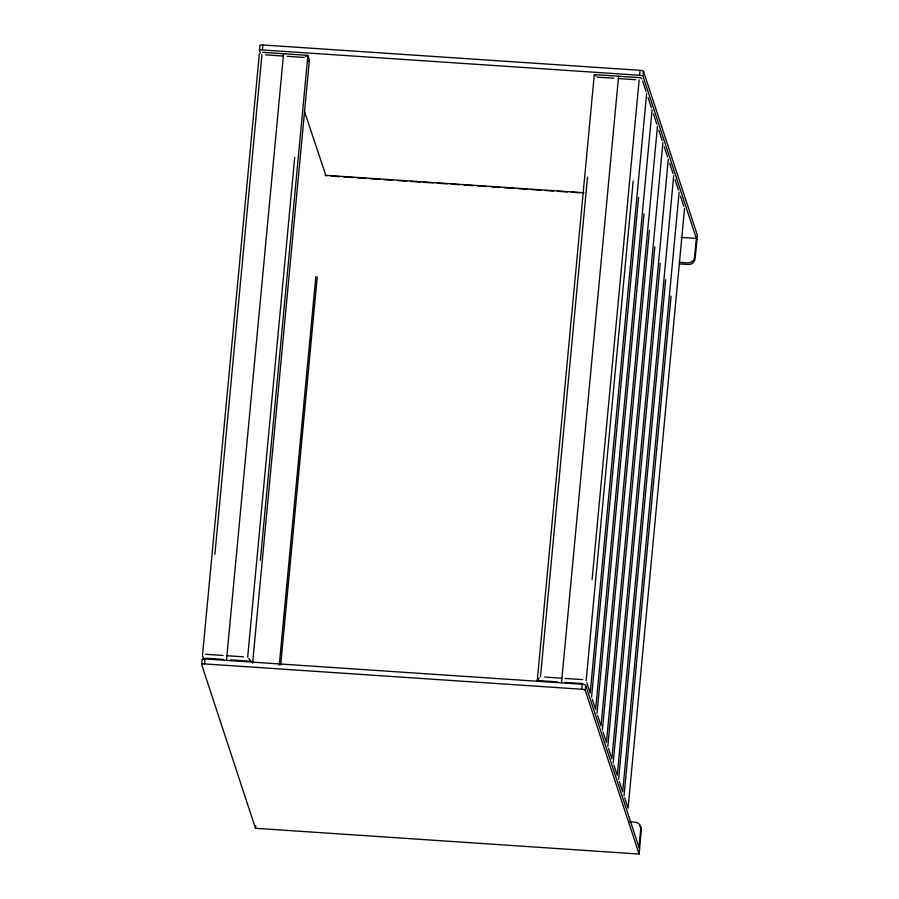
<?xml version="1.0" encoding="UTF-8"?>
<svg xmlns="http://www.w3.org/2000/svg" width="899" height="899" viewBox="0 0 899 899"><rect width="100%" height="100%" fill="white"/><g stroke="black" fill="none" stroke-linecap="round" stroke-linejoin="round"><path stroke-width="1.35" d="M283.59 53.738L226.548 659.63M618.602 76.235L561.56 682.127M201.724 663.687L202.106 659.551A3.225 0.798 5.4 0 1 205.039 658.945L582.249 684.274A3.225 0.798 5.4 0 1 585.71 685.308L639.56 849.083M202.545 654.888L259.317 54.019M260.317 53.221L259.44 50.558L259.833 46.411M641.313 830.44L639.088 854.05L255.485 828.294L201.646 664.518A3.225 0.798 5.4 0 1 204.567 663.911L204.961 659.765M214.883 554.335L261.935 54.614M262.452 49.119L262.834 44.972L640.043 70.313A3.225 0.798 5.4 0 1 643.515 71.347L697.354 235.111L695.129 258.732A6.439 6.203 -18.2 0 1 688.151 264.508L679.756 263.946M247.675 657.113L294.715 157.392M260.35 560.279L307.885 55.378L305.435 56.435M252.619 663.102L309.402 59.986L307.885 55.378L262.497 52.322M255.485 828.294L255.721 825.799M279.241 665.215L315.83 276.555M280.702 664.889L317.223 276.971M557.515 681.858L537.265 680.498L594.306 74.606L595.891 75.943M540.49 676.778L587.53 177.047M581.855 688.409L582.249 684.274M592.093 579.664L639.144 79.944M696.894 240.089L643.043 76.314A3.225 0.798 5.4 0 0 639.582 75.28L639.964 71.133M639.088 854.05L585.238 690.286L585.631 686.139M586.148 680.644L633.199 180.924M643.122 75.494L643.515 71.347M646.662 93.327L590.205 692.994L586.822 682.712M591.564 697.107L638.605 197.387M652.078 109.779L595.621 709.457L592.239 699.164M596.97 713.57L644.021 213.838M657.484 126.242L601.026 725.909L597.644 715.626M602.386 730.022L649.426 230.301M662.9 142.705L606.443 742.372L603.06 732.089M607.791 746.485L654.843 246.764M668.305 159.157L611.859 758.835L608.477 748.541M613.208 762.948L660.259 263.216M673.722 175.62L617.265 775.286L613.882 765.004M618.613 779.399L665.665 279.679M679.138 192.083L622.681 791.749L619.299 781.467M624.03 795.862L671.081 296.142M684.544 208.534L628.086 808.212L624.704 797.919M639.009 847.431L640.773 828.788A6.439 6.203 -18.2 0 0 634.964 822.147L629.367 821.776M309.402 59.986L308.571 61.413M537.265 680.498L539.22 677.902M639.582 75.28L262.373 49.951A3.225 0.798 5.4 0 0 259.44 50.558M594.306 74.606L639.706 77.651M265.452 54.85L283.028 56.03M287.253 56.311L304.132 57.446M596.947 77.112L613.826 78.235M618.04 78.528L635.627 79.708M583.979 192.746L325.843 175.316L304.458 111.409M331.079 176.08L339.462 176.653M343.654 176.934L353.442 177.586M357.633 177.867L366.028 178.429M370.219 178.71L380.007 179.373M384.199 179.654L392.582 180.216M398.178 180.587L406.562 181.16M410.753 181.441L420.541 182.092M423.339 182.283L433.116 182.935M437.319 183.216L447.095 183.879M451.298 184.16L459.681 184.722M463.873 185.003L473.661 185.666M477.852 185.947L486.235 186.509M491.832 186.88L500.215 187.442M504.406 187.722L514.194 188.385M518.386 188.666L526.78 189.228M530.972 189.509L540.76 190.172M544.951 190.453L553.334 191.015M557.526 191.296L567.314 191.948M571.506 192.229L579.9 192.791M680.948 237.403L696.343 238.437L694.59 257.08A6.439 6.203 -18.2 0 1 687.611 262.868L679.217 262.306M205.478 654.281L223.053 655.461M226.57 655.697L243.449 656.832M544.704 677.059L561.583 678.194M565.1 678.43L582.687 679.61M205.455 658.214L223.031 659.394M230.605 659.9L250.843 661.259L248.765 658.394M565.078 682.363L582.664 683.543M204.567 663.911L581.777 689.241A3.225 0.798 5.4 0 1 585.238 690.286M640.515 77.82L641.875 78.719M642.605 80.977L645.988 91.26M648.022 97.44L651.404 107.723M653.427 113.892L656.809 124.186M658.843 130.355L662.226 140.637M664.249 146.818L667.631 157.1M669.665 163.27L673.048 173.563M675.07 179.733L678.453 190.015M680.487 196.196L683.869 206.478M202.578 655.697L203.691 659.181M259.912 45.591A3.225 0.798 5.4 0 1 262.834 44.972M639.852 825.911A6.439 6.203 -18.2 0 1 641.313 830.44M326.888 175.799A2.573 0.641 5.4 0 1 325.011 175.485"/></g></svg>
